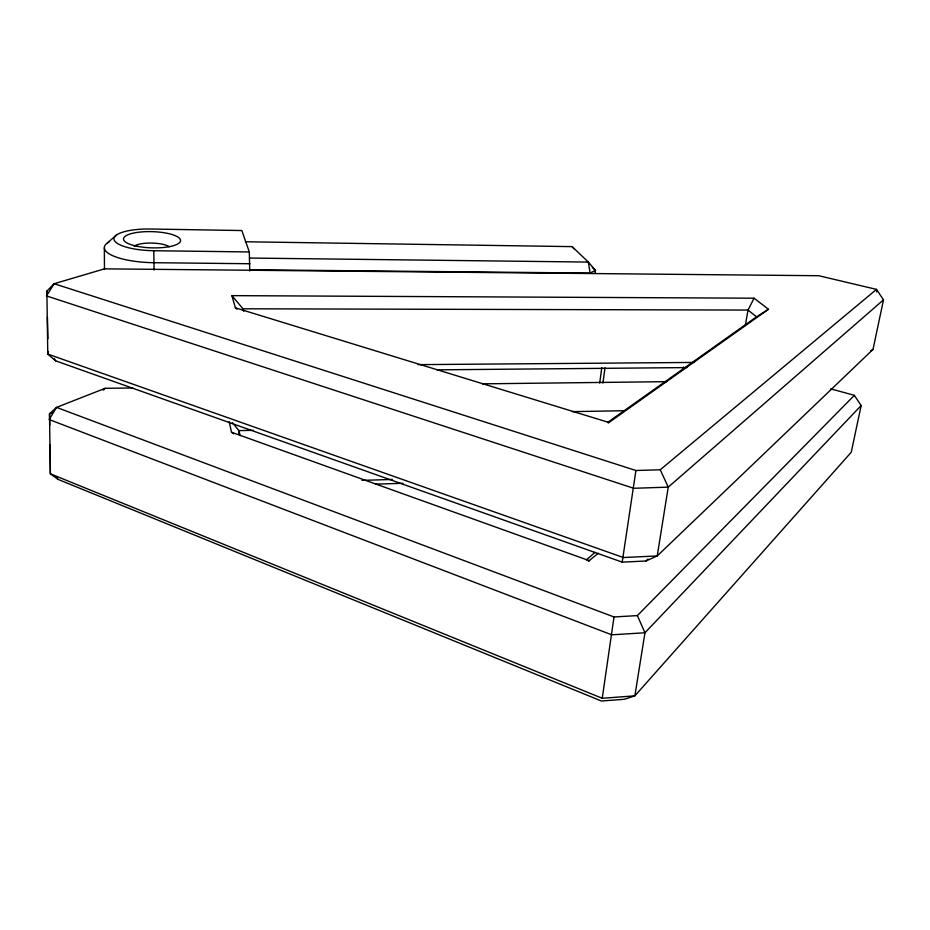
<?xml version="1.0" encoding="UTF-8"?>
<svg xmlns="http://www.w3.org/2000/svg" width="930" height="930" viewBox="0 0 930 930"><rect width="100%" height="100%" fill="white"/><g stroke="black" fill="none" stroke-linecap="round" stroke-linejoin="round"><path stroke-width="1.4" d="M154.078 270.072L153.787 250.716A38.014 10.811 1.7 0 1 113.983 239.289A38.014 10.811 1.7 0 1 150.637 229.013L241.835 230.547L249.31 251.949L249.74 270.979M238.836 433.496L238.929 430.613L233.139 423.58M47.942 351.435L47.767 354.063L55.637 360.84L622.205 562.139L645.932 561.011L657.231 555.942L873.014 349.413L883.5 299.855L876.502 289.381L818.726 275.722L104.52 268.851L54.126 283.72L46.872 291.125L47.767 354.063L623.333 557.523L657.231 555.942L668.24 487.146L660.23 469.778L635.911 470.499L54.126 283.72L46.5 295.914L633.702 488.285L668.24 487.146L883.5 299.855M635.911 470.499L622.205 562.139M854.356 395.32L637.375 615.59L644.955 632.772L634.865 695.861L624.251 699.302L601.419 701.011L57.951 479.357L50.36 473.8L49.511 413.815L56.544 407.387L613.998 616.962L602.245 698.279L634.865 695.861L851.264 452.236L861.145 405.538L854.356 395.32L830.688 388.856M595.072 273.257L595.444 270.421L588.353 262.074L572.101 246.624L245.357 241.765M599.699 383.114L601.815 367.466M602.931 383.055L605.023 367.769M683.155 369.594L683.562 367.071M745.314 325.523L748.011 310.062L754.067 298.204L768.459 309.272L608.267 422.987M861.145 405.538L644.955 632.772L611.754 634.818L49.185 419.558L56.544 407.387L105.171 388.31L132.734 387.984M645.932 561.011L648.036 559.011M103.16 390.1L105.171 388.31M588.33 561.255L598.42 553.222M586.33 559.953L595.049 552.35M107.496 242.846L116.587 234.941M660.23 469.778L876.502 289.381L876.746 291.927M607.767 422.336L756.532 316.839L768.459 309.272M870.724 350.726L873.014 349.413M250.158 269.758L590.097 273.06L595.444 270.421L592.364 267.48M52.22 412.746L49.511 413.815L49.755 425.15M613.998 616.962L637.375 615.59M361.91 480.368L392.367 479.462M375.429 484.146L402.969 483.309M253.425 430.323L238.929 430.613L240.126 435.682M572.148 411.641L624.39 410.723M482.379 383.846L666.636 381.66M418.151 364.641L693.943 362.433M437.181 369.838L686.828 367.583M754.067 298.204L231.907 295.635L242.963 308.795L748.011 310.062L756.532 316.839M249.484 258.052L588.353 262.074L590.097 273.06M249.984 263.736L154.136 262.702A47.418 13.752 1.6 0 1 109.403 241.637M153.787 250.716L249.31 251.949M231.907 295.635L235.395 307.842L609.08 422.534M229.152 421.639L231.535 432.252L589.736 560.837M602.245 698.279L50.36 473.8L50.185 444.982M231.535 432.252L233.663 433.868M235.395 307.842L236.976 309.19M572.101 246.624L573.833 248.659M232.407 422.685L233 423.406M54.126 358.434L55.637 360.84M56.486 477.02L57.951 479.357M242.963 308.795L243.707 311.283M46.872 291.125L46.965 295.449M47.43 317.084L47.895 338.718M104.358 247.845L104.474 269.514M134.234 246.229A18.96 5.499 1.6 0 1 151.288 243.044A18.96 5.499 1.6 0 1 169.295 246.706M136.861 246.206A28.516 8.103 1.7 0 0 180.525 240.824A28.516 8.103 1.7 0 0 138.756 232.209A28.516 8.103 1.7 0 0 136.861 246.206"/></g></svg>
